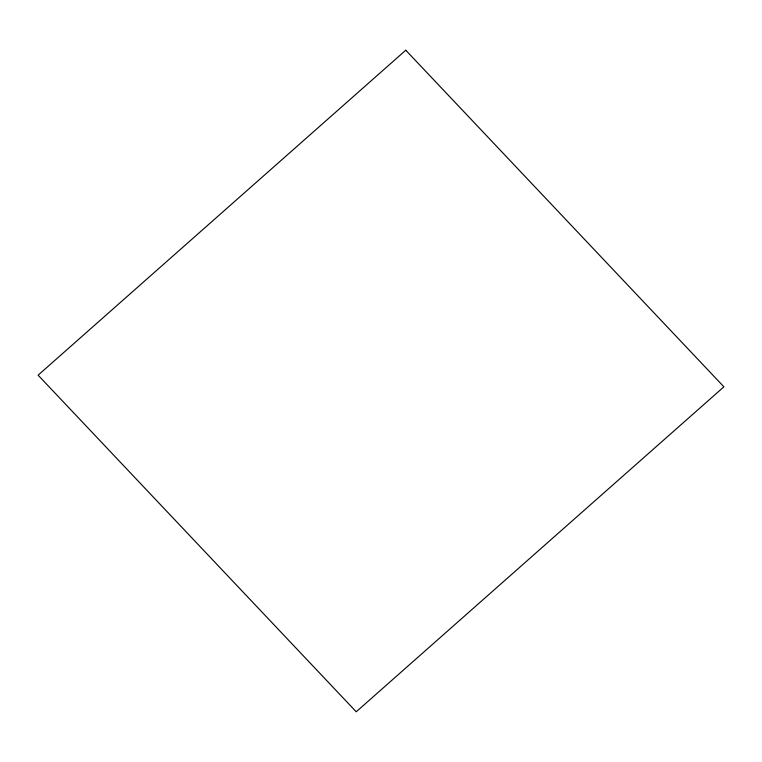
<?xml version="1.0" encoding="UTF-8"?>
<svg xmlns="http://www.w3.org/2000/svg" width="762" height="762" viewBox="0 0 762 762"><rect width="100%" height="100%" fill="white"/><g stroke="black" fill="none" stroke-linecap="round" stroke-linejoin="round"><path stroke-width="1.14" d="M405.775 50.216L38.1 375.18L356.225 711.784L723.9 386.82L405.775 50.216"/></g></svg>
